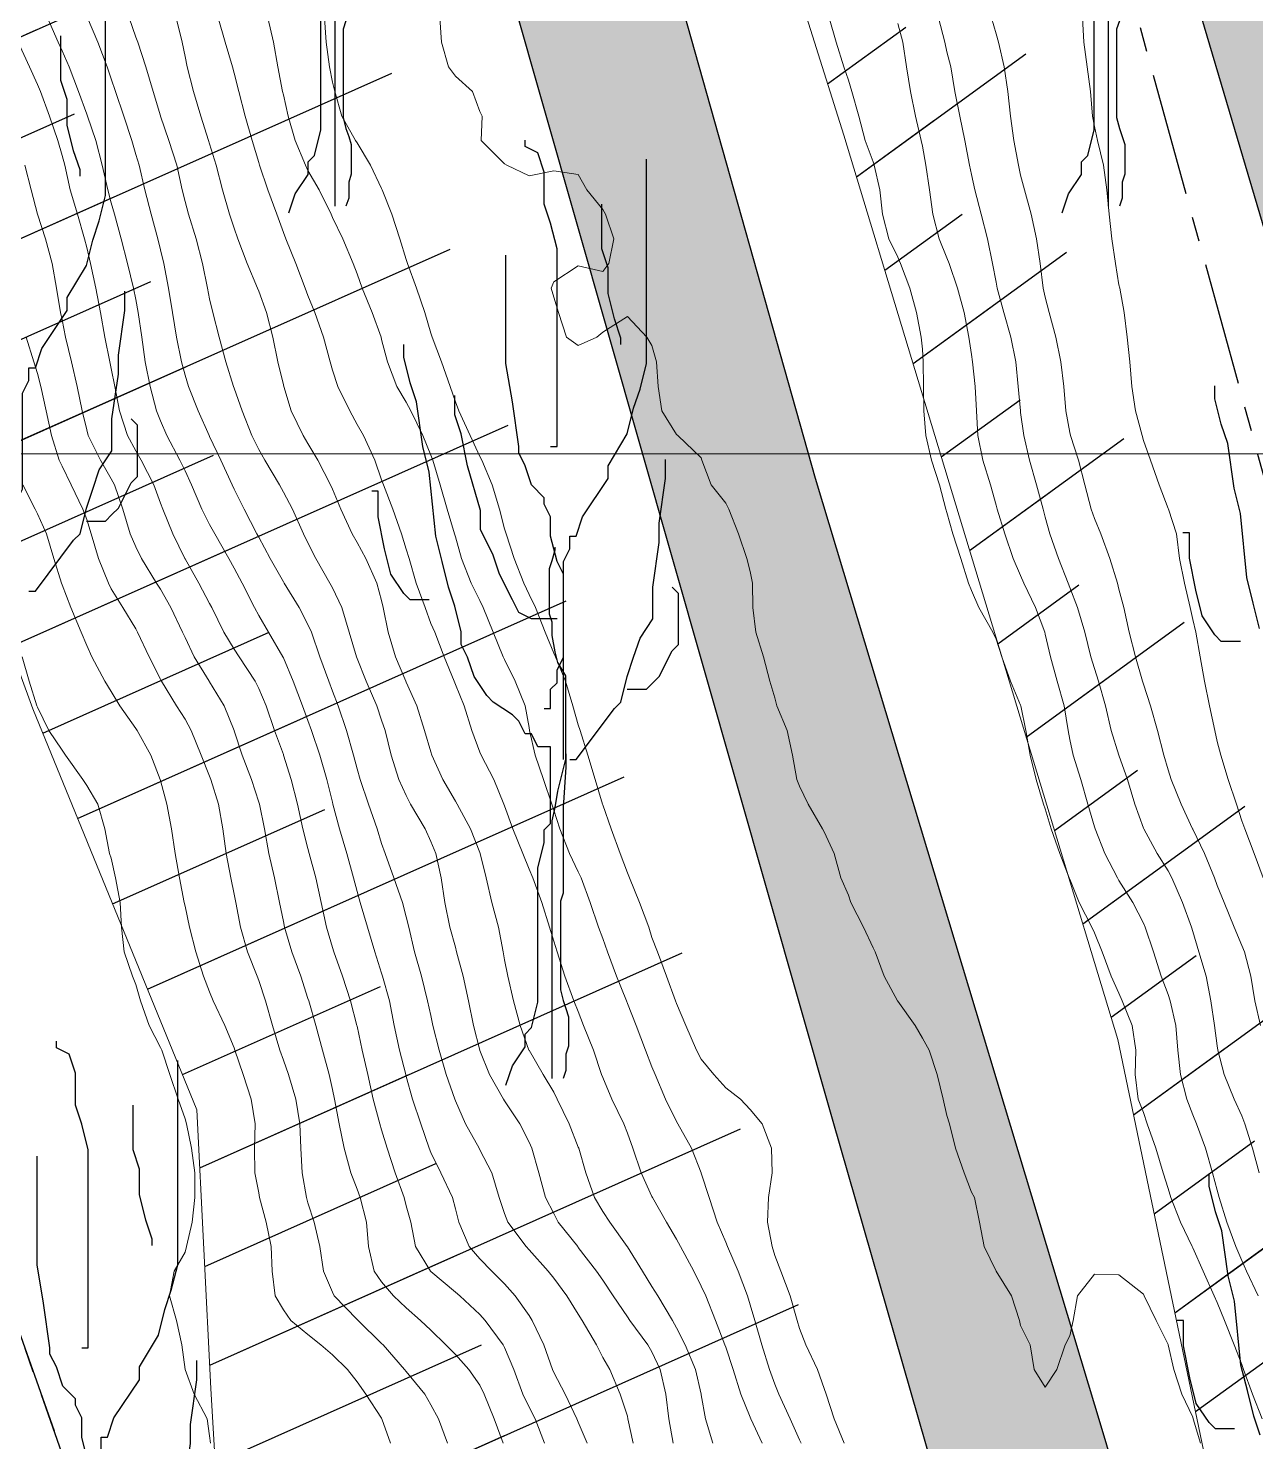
# Model space of a CAD drawing. Header units: centimetres. Extents: x 0 to 642158, y -847 to 649707.
# Drawn here: x 616872.06 to 616897.03, y 621167.28 to 621196.04 of the extents above; entities that cross this region are included whole.
import ezdxf

# ---------------------------------------------------------------- set-up
doc = ezdxf.new("R2010")
doc.units = ezdxf.units.CM
doc.header["$MEASUREMENT"] = 0
doc.linetypes.add('ACAD_ISO03W100', pattern=[30, 12, -18])
doc.linetypes.add('CENTERX2', pattern=[4, 2.5, -0.5, 0.5, -0.5])
for name, color, linetype, lineweight in [('MEV_flux_V', 7, 'Continuous', 15), ('MEV_grille', 254, 'Continuous', 9), ('MEV_schema paysager_V', 7, 'Continuous', 20), ('MEV_vegetal_V', 7, 'Continuous', 25), ('WAL_topographie 0.5', 253, 'Continuous', 20)]:
    doc.layers.add(name, color=color, linetype=linetype, lineweight=lineweight)
doc.layers.add('MEV_schema paysager_Ha', color=7, linetype='Continuous', lineweight=25, transparency=0.13)
doc.layers.add('SPW_parcellaire cadastral', color=7, linetype='CENTERX2', lineweight=25, true_color=0xff0542)
picture_1 = doc.add_image_def('image2.png', size_in_pixel=(6614, 11023))

# ---------------------------------------------------------------- blocks, each defined once
blk = doc.blocks.new('legende vegetal')
at = {"layer": 'MEV_vegetal_V'}
for points in [[(616877.264, 621192.087), (616877.394, 621192.477), (616877.654, 621192.866), (616877.654, 621193.126), (616877.784, 621193.256), (616877.914, 621193.775), (616877.914, 621196.503)], [(616892.998, 621192.087), (616893.128, 621192.477), (616893.388, 621192.866), (616893.388, 621193.126), (616893.517, 621193.256), (616893.648, 621193.775), (616893.648, 621196.503)], [(616878.207, 621192.222), (616878.207, 621197.464), (616878.262, 621197.737), (616878.317, 621198.064), (616878.481, 621198.72), (616878.481, 621200.412), (616878.317, 621200.685), (616878.262, 621200.903), (616878.207, 621201.231), (616878.207, 621201.504), (616878.153, 621201.668), (616878.153, 621202.596), (616878.207, 621202.76), (616878.262, 621202.978), (616878.262, 621203.032)], [(616893.941, 621192.222), (616893.941, 621197.464), (616893.996, 621197.737), (616894.051, 621198.064), (616894.215, 621198.72), (616894.215, 621200.412), (616894.051, 621200.685), (616893.996, 621200.903), (616893.941, 621201.231), (616893.941, 621201.504), (616893.887, 621201.668), (616893.887, 621202.596), (616893.941, 621202.76), (616893.996, 621202.978), (616893.996, 621203.032)], [(616878.481, 621198.829), (616878.481, 621198.555), (616878.426, 621197.737), (616878.426, 621195.99), (616878.371, 621195.826), (616878.371, 621194.024), (616878.426, 621193.806), (616878.481, 621193.642), (616878.535, 621193.478), (616878.535, 621192.877), (616878.481, 621192.714), (616878.481, 621192.386), (616878.426, 621192.222)], [(616894.215, 621198.829), (616894.215, 621198.555), (616894.16, 621197.737), (616894.16, 621195.99), (616894.105, 621195.826), (616894.105, 621194.024), (616894.16, 621193.806), (616894.215, 621193.642), (616894.269, 621193.478), (616894.269, 621192.877), (616894.215, 621192.714), (616894.215, 621192.386), (616894.16, 621192.222)], [(616871.457, 621185.428), (616871.587, 621185.428), (616871.587, 621185.818), (616871.717, 621185.948), (616871.717, 621186.207), (616871.847, 621186.468), (616871.847, 621188.416), (616871.976, 621188.675), (616871.976, 621188.935), (616872.107, 621188.935), (616872.237, 621189.325), (616872.756, 621190.104), (616872.756, 621190.364), (616873.146, 621191.013), (616873.276, 621191.533), (616873.406, 621191.923), (616873.536, 621192.442), (616873.536, 621196.598)], [(616873.016, 621192.831), (616873.016, 621192.961), (616872.886, 621193.351), (616872.756, 621193.871), (616872.756, 621194.39), (616872.627, 621194.78), (616872.627, 621195.689)], [(616882.59, 621187.332), (616882.72, 621187.332), (616882.72, 621191.358), (616882.59, 621191.877), (616882.46, 621192.267), (616882.46, 621192.916), (616882.33, 621193.306), (616882.071, 621193.436), (616882.071, 621193.566)], [(616882.46, 621182.006), (616882.59, 621182.006), (616882.59, 621182.396), (616882.72, 621182.526), (616882.72, 621182.785), (616882.85, 621183.046), (616882.85, 621184.994), (616882.98, 621185.253), (616882.98, 621185.513), (616883.11, 621185.513), (616883.24, 621185.903), (616883.759, 621186.682), (616883.759, 621186.942), (616884.149, 621187.591), (616884.279, 621188.111), (616884.409, 621188.501), (616884.539, 621189.02), (616884.539, 621193.176)], [(616884.019, 621189.409), (616884.019, 621189.539), (616883.89, 621189.929), (616883.759, 621190.449), (616883.759, 621190.968), (616883.63, 621191.358), (616883.63, 621192.267)], [(616882.85, 621180.967), (616882.85, 621184.734), (616882.72, 621184.994), (616882.59, 621185.513), (616882.59, 621185.903), (616882.46, 621186.163), (616882.46, 621186.292), (616882.2, 621186.552), (616882.071, 621186.942), (616881.94, 621187.202), (616881.94, 621187.332), (616881.811, 621188.24), (616881.681, 621189.02), (616881.681, 621191.228)], [(616871.976, 621184.389), (616872.107, 621184.389), (616872.886, 621185.428), (616873.016, 621185.558), (616873.146, 621186.078), (616873.276, 621186.468), (616873.406, 621186.857), (616873.666, 621187.247), (616873.666, 621187.896), (616873.795, 621188.805), (616873.795, 621189.195), (616873.926, 621190.104), (616873.926, 621190.494)], [(616881.681, 621174.343), (616881.811, 621174.733), (616882.071, 621175.123), (616882.071, 621175.382), (616882.2, 621175.512), (616882.33, 621176.032), (616882.33, 621178.759), (616882.46, 621179.279), (616882.46, 621179.539), (616882.59, 621179.668), (616882.59, 621181.227), (616882.33, 621181.227), (616882.2, 621181.487), (616882.071, 621181.487), (616881.94, 621181.747), (616881.811, 621181.877), (616881.421, 621182.136), (616881.291, 621182.266), (616881.031, 621182.656), (616880.901, 621183.046), (616880.771, 621183.305), (616880.771, 621183.565), (616880.641, 621184.084), (616880.511, 621184.474), (616880.381, 621184.994), (616880.252, 621185.513), (616880.121, 621186.812), (616879.991, 621187.332), (616879.862, 621188.24), (616879.732, 621188.63), (616879.602, 621189.15), (616879.602, 621189.409)], [(616897.014, 621183.63), (616896.883, 621184.15), (616896.754, 621184.669), (616896.624, 621185.968), (616896.494, 621186.488), (616896.364, 621187.397), (616896.234, 621187.786), (616896.104, 621188.306), (616896.104, 621188.566)], [(616882.72, 621183.825), (616882.2, 621183.825), (616881.94, 621183.954), (616881.811, 621184.214), (616881.551, 621184.734), (616881.421, 621185.123), (616881.161, 621185.643), (616881.161, 621186.033), (616880.901, 621186.942), (616880.771, 621187.591), (616880.641, 621187.981), (616880.641, 621188.371)], [(616873.146, 621185.818), (616873.536, 621185.818), (616873.666, 621185.948), (616873.795, 621186.078), (616874.056, 621186.597), (616874.185, 621186.727), (616874.185, 621187.766), (616874.056, 621187.896)], [(616882.98, 621180.967), (616883.11, 621180.967), (616883.89, 621182.006), (616884.019, 621182.136), (616884.149, 621182.656), (616884.279, 621183.046), (616884.409, 621183.435), (616884.669, 621183.825), (616884.669, 621184.474), (616884.799, 621185.383), (616884.799, 621185.773), (616884.929, 621186.682), (616884.929, 621187.072)], [(616880.121, 621184.214), (616879.732, 621184.214), (616879.602, 621184.344), (616879.342, 621184.734), (616879.212, 621185.253), (616879.082, 621185.903), (616879.082, 621186.422), (616878.952, 621186.422)], [(616896.624, 621183.37), (616896.234, 621183.37), (616896.104, 621183.5), (616895.844, 621183.89), (616895.715, 621184.409), (616895.584, 621185.059), (616895.584, 621185.578), (616895.454, 621185.578)], [(616882.624, 621174.478), (616882.624, 621179.72), (616882.679, 621179.993), (616882.733, 621180.321), (616882.897, 621180.976), (616882.897, 621182.668), (616882.733, 621182.941), (616882.679, 621183.159), (616882.624, 621183.487), (616882.624, 621183.76), (616882.569, 621183.924), (616882.569, 621184.852), (616882.624, 621185.016), (616882.679, 621185.234), (616882.679, 621185.289)], [(616884.149, 621182.396), (616884.539, 621182.396), (616884.669, 621182.526), (616884.799, 621182.656), (616885.059, 621183.175), (616885.189, 621183.305), (616885.189, 621184.344), (616885.059, 621184.474)], [(616882.897, 621181.085), (616882.897, 621180.812), (616882.843, 621179.993), (616882.843, 621178.246), (616882.788, 621178.082), (616882.788, 621176.28), (616882.843, 621176.062), (616882.897, 621175.898), (616882.952, 621175.734), (616882.952, 621175.134), (616882.897, 621174.97), (616882.897, 621174.642), (616882.843, 621174.478)], [(616873.054, 621168.999), (616873.184, 621168.999), (616873.184, 621173.026), (616873.054, 621173.545), (616872.924, 621173.935), (616872.924, 621174.584), (616872.794, 621174.974), (616872.534, 621175.104), (616872.534, 621175.234)], [(616872.924, 621163.674), (616873.054, 621163.674), (616873.054, 621164.064), (616873.184, 621164.194), (616873.184, 621164.453), (616873.314, 621164.713), (616873.314, 621166.662), (616873.444, 621166.921), (616873.444, 621167.181), (616873.574, 621167.181), (616873.704, 621167.571), (616874.223, 621168.35), (616874.223, 621168.61), (616874.613, 621169.259), (616874.743, 621169.779), (616874.873, 621170.168), (616875.003, 621170.688), (616875.003, 621174.844)], [(616874.483, 621171.077), (616874.483, 621171.207), (616874.353, 621171.597), (616874.223, 621172.117), (616874.223, 621172.636), (616874.094, 621173.026), (616874.094, 621173.935)], [(616873.314, 621162.635), (616873.314, 621166.402), (616873.184, 621166.662), (616873.054, 621167.181), (616873.054, 621167.571), (616872.924, 621167.831), (616872.924, 621167.96), (616872.664, 621168.22), (616872.534, 621168.61), (616872.404, 621168.87), (616872.404, 621168.999), (616872.275, 621169.908), (616872.145, 621170.688), (616872.145, 621172.896)], [(616897.024, 621167.219), (616896.894, 621167.609), (616896.764, 621168.128), (616896.634, 621168.647), (616896.504, 621169.946), (616896.374, 621170.466), (616896.245, 621171.375), (616896.114, 621171.765), (616895.985, 621172.284), (616895.985, 621172.544)], [(616896.504, 621167.349), (616896.114, 621167.349), (616895.985, 621167.479), (616895.725, 621167.868), (616895.595, 621168.388), (616895.465, 621169.037), (616895.465, 621169.557), (616895.335, 621169.557)], [(616873.444, 621162.635), (616873.574, 621162.635), (616874.353, 621163.674), (616874.483, 621163.804), (616874.613, 621164.324), (616874.743, 621164.713), (616874.873, 621165.103), (616875.133, 621165.493), (616875.133, 621166.142), (616875.263, 621167.051), (616875.263, 621167.441), (616875.393, 621168.35), (616875.393, 621168.74)]]:
    blk.add_lwpolyline(points, dxfattribs=at)
blk = doc.blocks.new('*U114')
at = {"layer": 'MEV_grille', "transparency": 33554687}
blk.add_lwpolyline([(-1338.461, 0), (1338.461, 0)], dxfattribs=at)
blk = doc.blocks.new('*U115')
at = {"layer": 'MEV_grille', "color": 0, "linetype": 'ByBlock', "lineweight": -2, "transparency": 16777216}
blk.add_blockref('*U114', (0, -1200), dxfattribs=at)

msp = doc.modelspace()

# ---------------------------------------------------------------- hatches: boundary and pattern name
at = {"layer": 'MEV_schema paysager_Ha', "true_color": 0xffffff, "transparency": 33554687}
h = msp.add_hatch(color=7, dxfattribs=at)
h.dxf.hatch_style = 1
h.paths.add_polyline_path([(617076.957, 620775.289), (617077.201, 620777.105), (617077.126, 620779.957), (617075.099, 620784.986), (617072.172, 620790.466), (617067.368, 620798.797), (617064.065, 620804.577), (617056.243, 620818.296), (617050.046, 620830.95), (617047.611, 620836.834), (617045.379, 620844.037), (617042.362, 620852.742), (617037.909, 620861.649), (617028.342, 620880.123), (617020.095, 620896.123), (617010.198, 620916.411), (617002.446, 620933.73), (616993.044, 620956.493), (616983.642, 620978.596), (616973.25, 621002.678), (616968.962, 621012.244), (616965.663, 621021.976), (616955.436, 621040.45), (616945.21, 621059.419), (616940.921, 621068.986), (616935.478, 621077.398), (616927.231, 621088.119), (616919.756, 621098.032), (616908.594, 621115.419), (616899.05, 621136.883), (616888.424, 621173.846), (616877.62, 621211.722), (616864.401, 621250.858), (616862.596, 621274.031), (616860.047, 621301.222), (616858.914, 621326.713), (616859.197, 621346.539), (616860.896, 621376.279), (616861.463, 621404.886), (616860.613, 621429.244), (616859.48, 621444.822), (616854.948, 621465.215), (616849, 621490.706), (616837.671, 621532.058), (616829.74, 621571.711), (616822.943, 621588.705), (616820.394, 621592.954), (616812.463, 621606.549), (616808.781, 621634.306), (616806.798, 621652.15), (616807.931, 621670.56), (616809.064, 621685.289), (616812.18, 621684.156), (616809.914, 621652.433), (616812.18, 621634.873), (616813.879, 621615.896), (616816.995, 621605.7), (616822.943, 621593.52), (616829.174, 621581.341), (616832.006, 621572.561), (616837.954, 621544.521), (616851.266, 621492.689), (616857.498, 621468.614), (616860.896, 621451.903), (616862.879, 621435.758), (616864.295, 621409.984), (616863.729, 621378.545), (616862.029, 621341.724), (616862.313, 621319.632), (616865.428, 621273.181), (616866.561, 621255.621), (616870.995, 621241.549), (616880.863, 621212.431), (616888.067, 621186.88), (616893.901, 621167.537), (616903.21, 621136.7), (616913.794, 621113.645), (616922.701, 621099.354), (616933.688, 621085.113), (616938.674, 621078.225), (616946.15, 621064.154), (616956.913, 621043.761), (616966.26, 621026.766), (616969.942, 621016.853), (616981.555, 620991.079), (616995.15, 620956.807), (617005.346, 620932.732), (617016.676, 620908.941), (617026.306, 620890.247), (617038.202, 620866.455), (617044.999, 620853.993), (617049.248, 620839.831), (617054.346, 620826.519), (617065.959, 620806.409), (617077.565, 620785.227), (617080.472, 620780.563), (617081.622, 620779.211), (617083.041, 620778.332)])
at = {"layer": 'MEV_schema paysager_Ha', "transparency": 33554687}
h = msp.add_hatch(dxfattribs=at)
h.set_pattern_fill('AR-CONC', color=256, angle=180)
h.set_pattern_definition([(230, (-1675.227, 123.2765), (-7.172601826, 0.62752135), [0.75, -8.25]), (175, (-1675.227, 123.2765), (1.387513336, -7.52192134), [0.6, -6.6]), (280.4514445, (-1675.8244, 123.329), (-5.78508847, -6.89439991), [0.63740192, -7.01142112]), (226.1842, (-1675.227, 121.2765), (-10.67241331, 1.65519281), [1.125, -12.375]), (276.6356355, (-1676.116, 121.414), (-9.34661946, -9.74118601), [0.95610342, -10.5171376]), (171.184164, (-1675.227, 121.277), (-9.34661945, -9.741186), [0.9, -9.90000001]), (201, (-1676.227, 121.7765), (-5.96907052, 4.026188907), [0.75, -8.25]), (146, (-1676.227, 121.7765), (-2.43315332, -7.25150045), [0.6, -6.6]), (251.4514447, (-1676.724, 122.112), (-8.40222377, -3.22531153), [0.6374019, -7.01142112]), (217.5, (-1675.2267, 123.2765), (-0.121598553, -3.328938538), [0, -6.52, 0, -6.7, 0, -6.625]), (187.5, (-1675.2267, 123.2765), (-2.630695374, -3.944117119), [0, -3.82, 0, -6.37, 0, -2.525]), (147.5, (-1672.9967, 123.2765), (-5.338224362, 0.225548717), [0, -2.5, 0, -7.8, 0, -10.35]), (137.5, (-1671.9967, 123.2765), (-5.831861693, -1.001049823), [0, -3.25, 0, -5.18, 0, -7.35])])
h.paths.add_polyline_path([(616909.526, 621164.516), (616905.57, 621176.973), (616897.611, 621204.282), (616893.674, 621216.683), (616888.089, 621230.376), (616880.09, 621241.562), (616871.93, 621248.589), (616863.016, 621252.97), (616849.267, 621256.445), (616826.756, 621258.258), (616803.64, 621261.733), (616786.87, 621263.697), (616771.912, 621265.963), (616764.207, 621267.625), (616763.754, 621263.848), (616777.2, 621261.884), (616805.151, 621257.956), (616823.885, 621255.387), (616841.26, 621254.028), (616852.44, 621252.366), (616861.505, 621249.646), (616868.304, 621246.775), (616874.872, 621242.103), (616880.768, 621235.156), (616886.436, 621224.611), (616890.959, 621213.024), (616905.657, 621163.442), (616913.881, 621141.447), (616916.974, 621142.45), (616915.987, 621145.136), (616913.274, 621153.306)])
h = msp.add_hatch(dxfattribs=at)
h.set_pattern_fill('ANSI31', color=60, scale=30, angle=339)
h.paths.add_polyline_path([(616862.962, 621246.289), (616857.147, 621240.295), (616852.696, 621237.933), (616849.152, 621236.662), (616850.152, 621235.118), (616850.697, 621230.214), (616849.788, 621222.313), (616850.641, 621215.728), (616852.453, 621211.744), (616860.292, 621206.22), (616863.824, 621202.122), (616868.047, 621193.445), (616872.152, 621182.188), (616875.488, 621174.036), (616875.777, 621168.361), (616875.862, 621167.124), (616887.302, 621151.25), (616889.214, 621150.707), (616890.125, 621152.107), (616890.546, 621158.761), (616889.775, 621163.873), (616887.463, 621170.877), (616878.005, 621199.528), (616875.176, 621208.606), (616872.199, 621216.939), (616869.52, 621224.231), (616866.84, 621238.666), (616865.947, 621242.833), (616865.054, 621244.618)])
h = msp.add_hatch(dxfattribs=at)
h.set_pattern_fill('ANSI31', color=60, scale=15, angle=339)
h.paths.add_polyline_path([(616857.147, 621240.295), (616852.696, 621237.933), (616849.152, 621236.662), (616850.152, 621235.118), (616850.697, 621230.214), (616849.788, 621222.313), (616850.641, 621215.728), (616852.453, 621211.744), (616860.292, 621206.22), (616863.824, 621202.122), (616868.047, 621193.445), (616872.152, 621182.188), (616875.488, 621174.036), (616875.777, 621168.361), (616875.862, 621167.124), (616887.302, 621151.25), (616889.214, 621150.707), (616890.125, 621152.107), (616882.602, 621164), (616880.351, 621172.959), (616875.076, 621189.75), (616870.393, 621199.997), (616858.823, 621220.25)])
h = msp.add_hatch(dxfattribs=at)
h.set_pattern_fill('ANSI31', color=60, scale=30, angle=351)
h.paths.add_polyline_path([(616875.009, 621239.839), (616881.874, 621229.81), (616886.45, 621221.893), (616888.914, 621212.275), (616893.321, 621190.809), (616897.189, 621179.05), (616907.993, 621151.58), (616917.109, 621129.424), (616929.889, 621106.642), (616946.16, 621080.317), (616949.697, 621074.039), (616954.461, 621066.102), (616970.722, 621037.835), (616976.752, 621021.411), (616980.026, 621010.154), (616982.854, 620999.006), (616989.654, 620982.876), (616995.508, 620967.769), (616999.131, 620959.573), (617008.258, 620938.09), (617012.245, 620928.983), (617006.707, 620935.343), (617001.767, 620944.62), (616986.247, 620981.031), (616974.528, 621009.365), (616969.536, 621025.48), (616961.782, 621038.985), (616953.793, 621052.843), (616948.624, 621065.291), (616943.572, 621072.338), (616939.46, 621079.501), (616933.339, 621087.695), (616925.21, 621101.403), (616919.298, 621110.267), (616914.617, 621117.983), (616909.523, 621128.986), (616904.832, 621137.752), (616902.895, 621142.645), (616900.855, 621153.449), (616896.267, 621165.681), (616894.227, 621175.466), (616888.652, 621193.859), (616882.864, 621212.223), (616878.837, 621226.562), (616877.632, 621230.778), (616875.619, 621237.576)])
h = msp.add_hatch(dxfattribs=at)
h.set_pattern_fill('ANSI31', color=60, scale=15, angle=351)
h.paths.add_polyline_path([(616875.009, 621239.839), (616880.056, 621228.321), (616883.246, 621219.665), (616885.677, 621210.097), (616891.45, 621190.962), (616895.4, 621178.509), (616904.363, 621150.017), (616913.902, 621126.919), (616927.359, 621104.657), (616942.855, 621079.785), (616947.381, 621071.265), (616954.192, 621058.974), (616967.867, 621036.168), (616973.007, 621021.906), (616975.995, 621012.026), (616979.672, 621000.423), (616985.533, 620986.177), (616992.732, 620968.731), (616997.119, 620959.334), (617006.326, 620938.311), (617012.245, 620928.983), (617006.707, 620935.343), (617001.767, 620944.62), (616986.247, 620981.031), (616974.528, 621009.365), (616969.536, 621025.48), (616961.782, 621038.985), (616953.793, 621052.843), (616948.624, 621065.291), (616943.572, 621072.338), (616939.46, 621079.501), (616933.339, 621087.695), (616925.21, 621101.403), (616919.298, 621110.267), (616914.617, 621117.983), (616909.523, 621128.986), (616904.832, 621137.752), (616902.895, 621142.645), (616900.855, 621153.449), (616896.267, 621165.681), (616894.227, 621175.466), (616888.652, 621193.859), (616882.864, 621212.223), (616878.837, 621226.562), (616877.632, 621230.778), (616875.619, 621237.576)])

# ---------------------------------------------------------------- linework, layer by layer
for points in [[(616812.18, 621684.156), (616809.914, 621652.433), (616812.18, 621634.873), (616813.879, 621615.896), (616816.995, 621605.7), (616822.943, 621593.52), (616829.174, 621581.341), (616832.006, 621572.561), (616837.954, 621544.521), (616851.266, 621492.689), (616857.498, 621468.614), (616860.896, 621451.903), (616862.879, 621435.758), (616864.295, 621409.984), (616863.729, 621378.545), (616862.029, 621341.724), (616862.313, 621319.632), (616865.428, 621273.181), (616866.561, 621255.621), (616870.995, 621241.549), (616880.863, 621212.431), (616888.067, 621186.88), (616893.901, 621167.537), (616903.21, 621136.7)], [(616899.05, 621136.883), (616888.424, 621173.846), (616877.62, 621211.722), (616864.401, 621250.858), (616862.596, 621274.031), (616860.047, 621301.222), (616858.914, 621326.713), (616859.197, 621346.539), (616860.896, 621376.279), (616861.463, 621404.886), (616860.613, 621429.244), (616859.48, 621444.822), (616854.948, 621465.215), (616849, 621490.706), (616837.671, 621532.058), (616829.74, 621571.711), (616822.943, 621588.705), (616820.394, 621592.954), (616812.463, 621606.549), (616808.781, 621634.306), (616806.798, 621652.15), (616807.931, 621670.56)], [(616777.2, 621261.884), (616805.151, 621257.956), (616823.885, 621255.387), (616841.26, 621254.028), (616852.44, 621252.366), (616861.505, 621249.646), (616868.304, 621246.775), (616874.872, 621242.103), (616880.768, 621235.156), (616886.436, 621224.611), (616890.959, 621213.024), (616905.657, 621163.442)]]:
    msp.add_lwpolyline(points)
at = {"layer": 'MEV_flux_V', "color": 30, "linetype": 'ACAD_ISO03W100', "ltscale": 0.1}
msp.add_lwpolyline([(616830.983, 621179.418, -0.156904), (616888.687, 621240.95, -0.178609)], format="xyb", dxfattribs=at)
at = {"layer": 'MEV_schema paysager_V', "color": 60}
for points in [[(616900.855, 621153.449), (616896.267, 621165.681), (616894.227, 621175.466), (616888.652, 621193.859), (616882.864, 621212.223), (616878.837, 621226.562), (616877.632, 621230.778), (616875.619, 621237.576), (616875.009, 621239.839)], [(616849.152, 621236.662), (616850.152, 621235.118), (616850.697, 621230.214), (616849.788, 621222.313), (616850.641, 621215.728), (616852.453, 621211.744), (616860.292, 621206.22), (616863.824, 621202.122), (616868.047, 621193.445), (616872.152, 621182.188), (616875.488, 621174.036), (616875.777, 621168.361), (616875.862, 621166.868), (616887.5, 621151.039)]]:
    msp.add_lwpolyline(points, dxfattribs=at)
at = {"layer": 'SPW_parcellaire cadastral'}
for points in [[(616759.547, 621253.317), (616769.052, 621263.236), (616807.471, 621257.591), (616853.21, 621251.95), (616855.188, 621236.398), (616860.014, 621211.506), (616871.754, 621169.863), (616875.83, 621158.333), (616880.257, 621148.971), (616874.289, 621147.611), (616838.405, 621188.897), (616792.367, 621225.886), (616769.031, 621243.825), (616759.547, 621253.317)], [(616759.547, 621253.317), (616769.031, 621243.825), (616792.367, 621225.886), (616838.405, 621188.897), (616874.289, 621147.611), (616880.257, 621148.971), (616875.83, 621158.333), (616871.754, 621169.863), (616860.014, 621211.506), (616855.188, 621236.398), (616853.21, 621251.95), (616866.215, 621247.765), (616874.077, 621241.92), (616881.234, 621232.553), (616885.867, 621223.79), (616890.69, 621210.508), (616901.351, 621171.858)]]:
    msp.add_lwpolyline(points, dxfattribs=at)
at = {"layer": 'WAL_topographie 0.5'}
for points in [[(616872.451, 621196.25), (616872.672, 621195.75), (616872.75, 621195.573), (616872.891, 621195.25), (616873.083, 621194.75), (616873.25, 621194.287), (616873.263, 621194.25), (616873.433, 621193.75), (616873.561, 621193.25), (616873.677, 621192.75), (616873.75, 621192.485), (616873.814, 621192.25), (616873.95, 621191.75), (616874.08, 621191.25), (616874.203, 621190.75), (616874.25, 621190.519), (616874.299, 621190.25), (616874.369, 621189.75), (616874.442, 621189.25), (616874.539, 621188.75), (616874.67, 621188.25), (616874.75, 621188.049), (616874.882, 621187.75), (616875.147, 621187.25), (616875.25, 621187.032), (616875.381, 621186.75), (616875.593, 621186.25), (616875.75, 621185.937), (616875.854, 621185.75), (616876.142, 621185.25), (616876.25, 621185.055), (616876.411, 621184.75), (616876.665, 621184.25), (616876.75, 621184.091), (616876.951, 621183.75), (616877.239, 621183.25), (616877.25, 621183.229), (616877.452, 621182.75), (616877.641, 621182.25), (616877.75, 621181.954), (616877.823, 621181.75), (616877.992, 621181.25), (616878.138, 621180.75), (616878.25, 621180.289), (616878.26, 621180.25), (616878.393, 621179.75), (616878.541, 621179.25), (616878.679, 621178.75), (616878.75, 621178.471), (616878.814, 621178.25), (616878.965, 621177.75), (616879.114, 621177.25), (616879.25, 621176.816), (616879.269, 621176.75), (616879.407, 621176.25), (616879.507, 621175.75), (616879.616, 621175.25), (616879.739, 621174.75), (616879.75, 621174.708), (616879.877, 621174.25), (616880.044, 621173.75), (616880.216, 621173.25), (616880.25, 621173.167), (616880.453, 621172.75), (616880.689, 621172.25), (616880.75, 621172.021), (616880.821, 621171.75), (616881.032, 621171.25), (616881.25, 621171.004), (616881.492, 621170.75), (616881.75, 621170.496), (616881.969, 621170.25), (616882.25, 621169.85), (616882.314, 621169.75), (616882.547, 621169.25), (616882.724, 621168.75), (616882.75, 621168.692), (616882.983, 621168.25), (616883.222, 621167.75), (616883.25, 621167.679), (616883.428, 621167.25)], [(616873.269, 621196.25), (616873.475, 621195.75), (616873.667, 621195.25), (616873.75, 621195.004), (616873.836, 621194.75), (616874.004, 621194.25), (616874.169, 621193.75), (616874.25, 621193.465), (616874.314, 621193.25), (616874.433, 621192.75), (616874.559, 621192.25), (616874.697, 621191.75), (616874.75, 621191.529), (616874.818, 621191.25), (616874.914, 621190.75), (616874.993, 621190.25), (616875.076, 621189.75), (616875.177, 621189.25), (616875.25, 621188.977), (616875.32, 621188.75), (616875.516, 621188.25), (616875.74, 621187.75), (616875.75, 621187.73), (616875.978, 621187.25), (616876.207, 621186.75), (616876.25, 621186.657), (616876.453, 621186.25), (616876.713, 621185.75), (616876.75, 621185.681), (616876.984, 621185.25), (616877.25, 621184.775), (616877.265, 621184.75), (616877.574, 621184.25), (616877.75, 621183.907), (616877.82, 621183.75), (616877.994, 621183.25), (616878.175, 621182.75), (616878.25, 621182.55), (616878.368, 621182.25), (616878.537, 621181.75), (616878.675, 621181.25), (616878.75, 621180.97), (616878.815, 621180.75), (616878.983, 621180.25), (616879.162, 621179.75), (616879.25, 621179.454), (616879.323, 621179.25), (616879.499, 621178.75), (616879.674, 621178.25), (616879.75, 621177.962), (616879.8, 621177.75), (616879.915, 621177.25), (616880.059, 621176.75), (616880.186, 621176.25), (616880.25, 621175.951), (616880.294, 621175.75), (616880.42, 621175.25), (616880.564, 621174.75), (616880.737, 621174.25), (616880.75, 621174.215), (616880.954, 621173.75), (616881.231, 621173.25), (616881.25, 621173.216), (616881.489, 621172.75), (616881.64, 621172.25), (616881.75, 621171.925), (616881.816, 621171.75), (616882.191, 621171.25), (616882.25, 621171.188), (616882.64, 621170.75), (616882.75, 621170.609), (616883.017, 621170.25), (616883.25, 621169.878), (616883.331, 621169.75), (616883.618, 621169.25), (616883.75, 621168.996), (616883.891, 621168.75), (616884.105, 621168.25), (616884.25, 621167.798), (616884.261, 621167.75), (616884.369, 621167.25)], [(616874.115, 621196.25), (616874.25, 621195.852), (616874.287, 621195.75), (616874.454, 621195.25), (616874.604, 621194.75), (616874.75, 621194.253), (616874.751, 621194.25), (616874.92, 621193.75), (616875.08, 621193.25), (616875.192, 621192.75), (616875.25, 621192.514), (616875.319, 621192.25), (616875.476, 621191.75), (616875.606, 621191.25), (616875.708, 621190.75), (616875.75, 621190.533), (616875.818, 621190.25), (616875.943, 621189.75), (616876.077, 621189.25), (616876.236, 621188.75), (616876.25, 621188.711), (616876.412, 621188.25), (616876.607, 621187.75), (616876.75, 621187.466), (616876.874, 621187.25), (616877.173, 621186.75), (616877.25, 621186.6), (616877.434, 621186.25), (616877.662, 621185.75), (616877.75, 621185.57), (616877.909, 621185.25), (616878.199, 621184.75), (616878.25, 621184.651), (616878.442, 621184.25), (616878.589, 621183.75), (616878.735, 621183.25), (616878.75, 621183.211), (616878.938, 621182.75), (616879.152, 621182.25), (616879.25, 621181.958), (616879.319, 621181.75), (616879.444, 621181.25), (616879.6, 621180.75), (616879.75, 621180.424), (616879.839, 621180.25), (616880.132, 621179.75), (616880.25, 621179.491), (616880.354, 621179.25), (616880.462, 621178.75), (616880.536, 621178.25), (616880.64, 621177.75), (616880.75, 621177.344), (616880.776, 621177.25), (616880.908, 621176.75), (616881.019, 621176.25), (616881.121, 621175.75), (616881.247, 621175.25), (616881.25, 621175.241), (616881.444, 621174.75), (616881.73, 621174.25), (616881.75, 621174.219), (616882.063, 621173.75), (616882.25, 621173.378), (616882.305, 621173.25), (616882.451, 621172.75), (616882.581, 621172.25), (616882.75, 621171.921), (616882.842, 621171.75), (616883.238, 621171.25), (616883.25, 621171.235), (616883.623, 621170.75), (616883.75, 621170.57), (616883.957, 621170.25), (616884.25, 621169.823), (616884.302, 621169.75), (616884.668, 621169.25), (616884.75, 621169.109), (616884.915, 621168.75), (616885.031, 621168.25), (616885.093, 621167.75), (616885.182, 621167.25)], [(616875.068, 621196.25), (616875.193, 621195.75), (616875.25, 621195.463), (616875.292, 621195.25), (616875.424, 621194.75), (616875.57, 621194.25), (616875.73, 621193.75), (616875.75, 621193.684), (616875.884, 621193.25), (616876.013, 621192.75), (616876.157, 621192.25), (616876.25, 621191.967), (616876.326, 621191.75), (616876.515, 621191.25), (616876.727, 621190.75), (616876.75, 621190.687), (616876.907, 621190.25), (616877.037, 621189.75), (616877.14, 621189.25), (616877.25, 621188.779), (616877.257, 621188.75), (616877.411, 621188.25), (616877.651, 621187.75), (616877.75, 621187.588), (616877.95, 621187.25), (616878.209, 621186.75), (616878.25, 621186.658), (616878.42, 621186.25), (616878.649, 621185.75), (616878.75, 621185.577), (616878.929, 621185.25), (616879.155, 621184.75), (616879.25, 621184.392), (616879.284, 621184.25), (616879.382, 621183.75), (616879.534, 621183.25), (616879.744, 621182.75), (616879.75, 621182.736), (616879.963, 621182.25), (616880.122, 621181.75), (616880.25, 621181.318), (616880.273, 621181.25), (616880.495, 621180.75), (616880.75, 621180.314), (616880.787, 621180.25), (616881.056, 621179.75), (616881.25, 621179.266), (616881.256, 621179.25), (616881.375, 621178.75), (616881.491, 621178.25), (616881.626, 621177.75), (616881.72, 621177.25), (616881.75, 621177.083), (616881.818, 621176.75), (616881.934, 621176.25), (616882.065, 621175.75), (616882.247, 621175.25), (616882.25, 621175.245), (616882.533, 621174.75), (616882.75, 621174.389), (616882.824, 621174.25), (616883.064, 621173.75), (616883.25, 621173.275), (616883.26, 621173.25), (616883.405, 621172.75), (616883.582, 621172.25), (616883.75, 621171.966), (616883.892, 621171.75), (616884.247, 621171.25), (616884.25, 621171.246), (616884.556, 621170.75), (616884.75, 621170.44), (616884.866, 621170.25), (616885.165, 621169.75), (616885.25, 621169.6), (616885.428, 621169.25), (616885.636, 621168.75), (616885.747, 621168.25), (616885.75, 621168.232), (616885.837, 621167.75), (616885.99, 621167.25)], [(616875.926, 621196.25), (616876.066, 621195.75), (616876.214, 621195.25), (616876.25, 621195.12), (616876.345, 621194.75), (616876.47, 621194.25), (616876.615, 621193.75), (616876.75, 621193.302), (616876.766, 621193.25), (616876.936, 621192.75), (616877.118, 621192.25), (616877.25, 621191.881), (616877.3, 621191.75), (616877.503, 621191.25), (616877.696, 621190.75), (616877.75, 621190.602), (616877.893, 621190.25), (616878.067, 621189.75), (616878.201, 621189.25), (616878.25, 621189.077), (616878.359, 621188.75), (616878.601, 621188.25), (616878.75, 621187.977), (616878.884, 621187.75), (616879.108, 621187.25), (616879.25, 621186.852), (616879.286, 621186.75), (616879.477, 621186.25), (616879.653, 621185.75), (616879.75, 621185.439), (616879.807, 621185.25), (616879.953, 621184.75), (616880.132, 621184.25), (616880.25, 621183.928), (616880.333, 621183.75), (616880.524, 621183.25), (616880.726, 621182.75), (616880.75, 621182.683), (616880.926, 621182.25), (616881.087, 621181.75), (616881.25, 621181.311), (616881.274, 621181.25), (616881.53, 621180.75), (616881.737, 621180.25), (616881.75, 621180.214), (616881.919, 621179.75), (616882.121, 621179.25), (616882.25, 621178.926), (616882.327, 621178.75), (616882.511, 621178.25), (616882.665, 621177.75), (616882.75, 621177.466), (616882.819, 621177.25), (616882.98, 621176.75), (616883.162, 621176.25), (616883.25, 621176.032), (616883.359, 621175.75), (616883.557, 621175.25), (616883.725, 621174.75), (616883.75, 621174.69), (616883.931, 621174.25), (616884.179, 621173.75), (616884.25, 621173.557), (616884.361, 621173.25), (616884.53, 621172.75), (616884.75, 621172.27), (616884.758, 621172.25), (616885.044, 621171.75), (616885.25, 621171.399), (616885.332, 621171.25), (616885.598, 621170.75), (616885.75, 621170.447), (616885.842, 621170.25), (616886.044, 621169.75), (616886.233, 621169.25), (616886.25, 621169.205), (616886.404, 621168.75), (616886.557, 621168.25), (616886.75, 621167.782), (616886.764, 621167.75), (616886.993, 621167.25)], [(616876.936, 621196.25), (616877.049, 621195.75), (616877.137, 621195.25), (616877.236, 621194.75), (616877.25, 621194.684), (616877.346, 621194.25), (616877.49, 621193.75), (616877.7, 621193.25), (616877.75, 621193.143), (616877.977, 621192.75), (616878.22, 621192.25), (616878.25, 621192.185), (616878.46, 621191.75), (616878.669, 621191.25), (616878.75, 621191.041), (616878.855, 621190.75), (616879.059, 621190.25), (616879.237, 621189.75), (616879.25, 621189.705), (616879.368, 621189.25), (616879.561, 621188.75), (616879.75, 621188.426), (616879.841, 621188.25), (616880.089, 621187.75), (616880.25, 621187.353), (616880.291, 621187.25), (616880.438, 621186.75), (616880.58, 621186.25), (616880.733, 621185.75), (616880.75, 621185.691), (616880.876, 621185.25), (616881.071, 621184.75), (616881.25, 621184.394), (616881.317, 621184.25), (616881.52, 621183.75), (616881.72, 621183.25), (616881.75, 621183.191), (616881.967, 621182.75), (616882.168, 621182.25), (616882.25, 621181.814), (616882.261, 621181.75), (616882.374, 621181.25), (616882.545, 621180.75), (616882.711, 621180.25), (616882.75, 621180.132), (616882.875, 621179.75), (616883.074, 621179.25), (616883.25, 621178.872), (616883.307, 621178.75), (616883.492, 621178.25), (616883.662, 621177.75), (616883.75, 621177.516), (616883.845, 621177.25), (616884.028, 621176.75), (616884.228, 621176.25), (616884.25, 621176.196), (616884.429, 621175.75), (616884.615, 621175.25), (616884.75, 621174.905), (616884.812, 621174.75), (616885.022, 621174.25), (616885.25, 621173.795), (616885.278, 621173.75), (616885.553, 621173.25), (616885.748, 621172.75), (616885.75, 621172.746), (616885.911, 621172.25), (616886.077, 621171.75), (616886.25, 621171.339), (616886.283, 621171.25), (616886.501, 621170.75), (616886.694, 621170.25), (616886.75, 621170.065), (616886.84, 621169.75), (616886.984, 621169.25), (616887.142, 621168.75), (616887.25, 621168.449), (616887.332, 621168.25), (616887.563, 621167.75), (616887.75, 621167.323), (616887.782, 621167.25)], [(616878.088, 621196.25), (616878.12, 621195.75), (616878.19, 621195.25), (616878.25, 621194.939), (616878.295, 621194.75), (616878.442, 621194.25), (616878.72, 621193.75), (616878.75, 621193.706), (616879.025, 621193.25), (616879.25, 621192.776), (616879.262, 621192.75), (616879.454, 621192.25), (616879.618, 621191.75), (616879.75, 621191.33), (616879.778, 621191.25), (616879.961, 621190.75), (616880.129, 621190.25), (616880.25, 621189.834), (616880.28, 621189.75), (616880.467, 621189.25), (616880.641, 621188.75), (616880.75, 621188.433), (616880.818, 621188.25), (616881.052, 621187.75), (616881.25, 621187.325), (616881.291, 621187.25), (616881.499, 621186.75), (616881.647, 621186.25), (616881.75, 621185.851), (616881.781, 621185.75), (616881.943, 621185.25), (616882.145, 621184.75), (616882.25, 621184.517), (616882.379, 621184.25), (616882.577, 621183.75), (616882.75, 621183.326), (616882.784, 621183.25), (616882.992, 621182.75), (616883.141, 621182.25), (616883.25, 621181.863), (616883.291, 621181.75), (616883.447, 621181.25), (616883.593, 621180.75), (616883.746, 621180.25), (616883.75, 621180.236), (616883.917, 621179.75), (616884.103, 621179.25), (616884.25, 621178.852), (616884.292, 621178.75), (616884.498, 621178.25), (616884.683, 621177.75), (616884.75, 621177.536), (616884.859, 621177.25), (616885.044, 621176.75), (616885.231, 621176.25), (616885.25, 621176.196), (616885.435, 621175.75), (616885.658, 621175.25), (616885.75, 621175.061), (616886.005, 621174.75), (616886.25, 621174.482), (616886.551, 621174.25), (616886.75, 621174.043), (616886.991, 621173.75), (616887.182, 621173.25), (616887.192, 621172.75), (616887.119, 621172.25), (616887.103, 621171.75), (616887.196, 621171.25), (616887.25, 621171.071), (616887.372, 621170.75), (616887.558, 621170.25), (616887.704, 621169.75), (616887.75, 621169.586), (616887.881, 621169.25), (616888.115, 621168.75), (616888.25, 621168.365), (616888.295, 621168.25), (616888.457, 621167.75), (616888.662, 621167.25)], [(616880.437, 621196.25), (616880.465, 621195.75), (616880.609, 621195.25), (616880.75, 621195.063), (616881.099, 621194.75), (616881.25, 621194.344), (616881.293, 621194.25), (616881.276, 621193.75), (616881.75, 621193.276), (616881.796, 621193.25), (616882.25, 621193.033), (616882.75, 621193.136), (616883.25, 621193.06), (616883.421, 621192.75), (616883.75, 621192.347), (616883.803, 621192.25), (616883.971, 621191.75), (616883.871, 621191.25), (616883.75, 621191.09), (616883.25, 621191.202), (616882.75, 621190.875), (616882.699, 621190.75), (616882.75, 621190.568), (616882.845, 621190.25), (616883.01, 621189.75), (616883.25, 621189.579), (616883.625, 621189.75), (616883.75, 621189.85), (616884.25, 621190.173), (616884.643, 621189.75), (616884.75, 621189.583), (616884.84, 621189.25), (616884.875, 621188.75), (616884.947, 621188.25), (616885.25, 621187.771), (616885.274, 621187.75), (616885.75, 621187.296), (616885.767, 621187.25), (616885.952, 621186.75), (616886.25, 621186.372), (616886.315, 621186.25), (616886.512, 621185.75), (616886.682, 621185.25), (616886.75, 621184.984), (616886.797, 621184.75), (616886.804, 621184.25), (616886.863, 621183.75), (616887.016, 621183.25), (616887.144, 621182.75), (616887.25, 621182.417), (616887.289, 621182.25), (616887.503, 621181.75), (616887.606, 621181.25), (616887.697, 621180.75), (616887.75, 621180.615), (616887.928, 621180.25), (616888.221, 621179.75), (616888.25, 621179.69), (616888.454, 621179.25), (616888.59, 621178.75), (616888.75, 621178.402), (616888.793, 621178.25), (616889.051, 621177.75), (616889.25, 621177.331), (616889.29, 621177.25), (616889.474, 621176.75), (616889.744, 621176.25), (616889.75, 621176.241), (616890.107, 621175.75), (616890.25, 621175.488), (616890.387, 621175.25), (616890.553, 621174.75), (616890.672, 621174.25), (616890.75, 621173.917), (616890.802, 621173.75), (616890.926, 621173.25), (616891.099, 621172.75), (616891.25, 621172.358), (616891.314, 621172.25), (616891.41, 621171.75), (616891.506, 621171.25), (616891.75, 621170.75), (616891.75, 621170.75), (616892.061, 621170.25), (616892.227, 621169.75), (616892.25, 621169.643), (616892.446, 621169.25), (616892.523, 621168.75), (616892.75, 621168.393), (616892.988, 621168.75), (616893.155, 621169.25), (616893.25, 621169.432), (616893.319, 621169.75), (616893.409, 621170.25), (616893.75, 621170.691), (616894.25, 621170.676), (616894.75, 621170.282), (616894.766, 621170.25), (616895.004, 621169.75), (616895.25, 621169.258), (616895.253, 621169.25), (616895.363, 621168.75), (616895.529, 621168.25), (616895.75, 621167.778), (616895.758, 621167.75), (616895.909, 621167.25)], [(616888.353, 621196.25), (616888.495, 621195.75), (616888.652, 621195.25), (616888.75, 621194.976), (616888.817, 621194.75), (616888.955, 621194.25), (616889.09, 621193.75), (616889.25, 621193.315), (616889.269, 621193.25), (616889.383, 621192.75), (616889.439, 621192.25), (616889.565, 621191.75), (616889.75, 621191.38), (616889.805, 621191.25), (616889.994, 621190.75), (616890.128, 621190.25), (616890.225, 621189.75), (616890.25, 621189.509), (616890.27, 621189.25), (616890.275, 621188.75), (616890.278, 621188.25), (616890.319, 621187.75), (616890.436, 621187.25), (616890.597, 621186.75), (616890.729, 621186.25), (616890.75, 621186.182), (616890.867, 621185.75), (616891.034, 621185.25), (616891.189, 621184.75), (616891.25, 621184.599), (616891.399, 621184.25), (616891.682, 621183.75), (616891.75, 621183.605), (616891.87, 621183.25), (616892.044, 621182.75), (616892.25, 621182.266), (616892.255, 621182.25), (616892.354, 621181.75), (616892.443, 621181.25), (616892.565, 621180.75), (616892.714, 621180.25), (616892.75, 621180.156), (616892.873, 621179.75), (616893.049, 621179.25), (616893.24, 621178.75), (616893.25, 621178.725), (616893.44, 621178.25), (616893.695, 621177.75), (616893.75, 621177.636), (616893.906, 621177.25), (616894.09, 621176.75), (616894.25, 621176.404), (616894.314, 621176.25), (616894.516, 621175.75), (616894.59, 621175.25), (616894.577, 621174.75), (616894.638, 621174.25), (616894.75, 621173.98), (616894.827, 621173.75), (616895, 621173.25), (616895.146, 621172.75), (616895.25, 621172.435), (616895.304, 621172.25), (616895.499, 621171.75), (616895.738, 621171.25), (616895.75, 621171.228), (616895.966, 621170.75), (616896.189, 621170.25), (616896.25, 621170.112), (616896.399, 621169.75), (616896.594, 621169.25), (616896.75, 621168.85), (616896.786, 621168.75), (616896.969, 621168.25), (616897.166, 621167.75)], [(616889.75, 621196.134), (616889.851, 621195.75), (616889.929, 621195.25), (616890.011, 621194.75), (616890.114, 621194.25), (616890.226, 621193.75), (616890.25, 621193.634), (616890.322, 621193.25), (616890.393, 621192.75), (616890.461, 621192.25), (616890.594, 621191.75), (616890.75, 621191.367), (616890.793, 621191.25), (616890.968, 621190.75), (616891.1, 621190.25), (616891.197, 621189.75), (616891.25, 621189.397), (616891.272, 621189.25), (616891.327, 621188.75), (616891.35, 621188.25), (616891.376, 621187.75), (616891.484, 621187.25), (616891.634, 621186.75), (616891.75, 621186.335), (616891.773, 621186.25), (616891.929, 621185.75), (616892.099, 621185.25), (616892.25, 621184.901), (616892.313, 621184.75), (616892.553, 621184.25), (616892.74, 621183.75), (616892.75, 621183.71), (616892.855, 621183.25), (616892.993, 621182.75), (616893.136, 621182.25), (616893.217, 621181.75), (616893.25, 621181.569), (616893.315, 621181.25), (616893.471, 621180.75), (616893.617, 621180.25), (616893.75, 621179.792), (616893.763, 621179.75), (616893.962, 621179.25), (616894.219, 621178.75), (616894.25, 621178.695), (616894.535, 621178.25), (616894.75, 621177.827), (616894.786, 621177.75), (616894.956, 621177.25), (616895.112, 621176.75), (616895.25, 621176.377), (616895.29, 621176.25), (616895.405, 621175.75), (616895.451, 621175.25), (616895.499, 621174.75), (616895.628, 621174.25), (616895.75, 621173.928), (616895.826, 621173.75), (616896.01, 621173.25), (616896.152, 621172.75), (616896.25, 621172.399), (616896.291, 621172.25), (616896.443, 621171.75), (616896.63, 621171.25), (616896.75, 621170.968), (616896.844, 621170.75), (616897.081, 621170.25)], [(616890.576, 621196.25), (616890.707, 621195.75), (616890.75, 621195.555), (616890.828, 621195.25), (616890.914, 621194.75), (616891.012, 621194.25), (616891.115, 621193.75), (616891.21, 621193.25), (616891.25, 621193.061), (616891.321, 621192.75), (616891.445, 621192.25), (616891.573, 621191.75), (616891.675, 621191.25), (616891.75, 621190.868), (616891.773, 621190.75), (616891.91, 621190.25), (616892.053, 621189.75), (616892.149, 621189.25), (616892.199, 621188.75), (616892.246, 621188.25), (616892.25, 621188.216), (616892.313, 621187.75), (616892.429, 621187.25), (616892.572, 621186.75), (616892.706, 621186.25), (616892.75, 621186.089), (616892.846, 621185.75), (616893.023, 621185.25), (616893.216, 621184.75), (616893.25, 621184.662), (616893.405, 621184.25), (616893.555, 621183.75), (616893.678, 621183.25), (616893.75, 621183.01), (616893.831, 621182.75), (616893.976, 621182.25), (616894.092, 621181.75), (616894.25, 621181.25), (616894.25, 621181.25), (616894.424, 621180.75), (616894.572, 621180.25), (616894.75, 621179.766), (616894.756, 621179.75), (616895.029, 621179.25), (616895.25, 621178.897), (616895.325, 621178.75), (616895.545, 621178.25), (616895.724, 621177.75), (616895.75, 621177.662), (616895.878, 621177.25), (616896.022, 621176.75), (616896.121, 621176.25), (616896.194, 621175.75), (616896.25, 621175.333), (616896.264, 621175.25), (616896.388, 621174.75), (616896.595, 621174.25), (616896.75, 621173.909), (616896.811, 621173.75), (616896.968, 621173.25), (616897.104, 621172.75)], [(616891.659, 621196.25), (616891.75, 621195.922), (616891.8, 621195.75), (616891.914, 621195.25), (616891.986, 621194.75), (616892.042, 621194.25), (616892.11, 621193.75), (616892.205, 621193.25), (616892.25, 621193.049), (616892.329, 621192.75), (616892.462, 621192.25), (616892.572, 621191.75), (616892.644, 621191.25), (616892.71, 621190.75), (616892.75, 621190.563), (616892.829, 621190.25), (616892.965, 621189.75), (616893.067, 621189.25), (616893.131, 621188.75), (616893.17, 621188.25), (616893.25, 621187.811), (616893.264, 621187.75), (616893.424, 621187.25), (616893.556, 621186.75), (616893.686, 621186.25), (616893.75, 621186.064), (616893.88, 621185.75), (616894.066, 621185.25), (616894.218, 621184.75), (616894.25, 621184.625), (616894.351, 621184.25), (616894.461, 621183.75), (616894.587, 621183.25), (616894.732, 621182.75), (616894.75, 621182.689), (616894.892, 621182.25), (616895.036, 621181.75), (616895.166, 621181.25), (616895.25, 621180.948), (616895.313, 621180.75), (616895.516, 621180.25), (616895.748, 621179.75), (616895.75, 621179.745), (616895.988, 621179.25), (616896.194, 621178.75), (616896.25, 621178.597), (616896.388, 621178.25), (616896.591, 621177.75), (616896.75, 621177.378), (616896.803, 621177.25), (616896.931, 621176.75), (616897.016, 621176.25), (616897.132, 621175.75)], [(616893.508, 621196.25), (616893.538, 621195.75), (616893.605, 621195.25), (616893.669, 621194.75), (616893.713, 621194.25), (616893.75, 621194.04), (616893.815, 621193.75), (616893.934, 621193.25), (616894.006, 621192.75), (616894.048, 621192.25), (616894.102, 621191.75), (616894.179, 621191.25), (616894.25, 621190.813), (616894.265, 621190.75), (616894.359, 621190.25), (616894.417, 621189.75), (616894.468, 621189.25), (616894.513, 621188.75), (616894.589, 621188.25), (616894.721, 621187.75), (616894.75, 621187.652), (616894.889, 621187.25), (616895.066, 621186.75), (616895.25, 621186.263), (616895.256, 621186.25), (616895.418, 621185.75), (616895.482, 621185.25), (616895.581, 621184.75), (616895.702, 621184.25), (616895.75, 621184.01), (616895.811, 621183.75), (616895.905, 621183.25), (616895.993, 621182.75), (616896.092, 621182.25), (616896.199, 621181.75), (616896.25, 621181.529), (616896.324, 621181.25), (616896.471, 621180.75), (616896.638, 621180.25), (616896.75, 621179.915), (616896.814, 621179.75), (616897.002, 621179.25), (616897.185, 621178.75)], [(616871.856, 621195.75), (616872.087, 621195.25), (616872.25, 621194.892), (616872.309, 621194.75), (616872.492, 621194.25), (616872.664, 621193.75), (616872.75, 621193.448), (616872.803, 621193.25), (616872.916, 621192.75), (616873.063, 621192.25), (616873.208, 621191.75), (616873.25, 621191.575), (616873.327, 621191.25), (616873.438, 621190.75), (616873.531, 621190.25), (616873.618, 621189.75), (616873.719, 621189.25), (616873.75, 621189.113), (616873.823, 621188.75), (616873.92, 621188.25), (616874.079, 621187.75), (616874.25, 621187.441), (616874.355, 621187.25), (616874.612, 621186.75), (616874.75, 621186.376), (616874.798, 621186.25), (616874.999, 621185.75), (616875.245, 621185.25), (616875.25, 621185.24), (616875.529, 621184.75), (616875.75, 621184.331), (616875.792, 621184.25), (616876.038, 621183.75), (616876.25, 621183.401), (616876.348, 621183.25), (616876.678, 621182.75), (616876.75, 621182.605), (616876.902, 621182.25), (616877.071, 621181.75), (616877.25, 621181.263), (616877.255, 621181.25), (616877.41, 621180.75), (616877.536, 621180.25), (616877.649, 621179.75), (616877.75, 621179.348), (616877.775, 621179.25), (616877.909, 621178.75), (616878.021, 621178.25), (616878.126, 621177.75), (616878.25, 621177.336), (616878.276, 621177.25), (616878.453, 621176.75), (616878.617, 621176.25), (616878.746, 621175.75), (616878.75, 621175.732), (616878.852, 621175.25), (616878.966, 621174.75), (616879.08, 621174.25), (616879.214, 621173.75), (616879.25, 621173.628), (616879.363, 621173.25), (616879.522, 621172.75), (616879.708, 621172.25), (616879.75, 621172.082), (616879.841, 621171.75), (616879.936, 621171.25), (616880.245, 621170.75), (616880.25, 621170.746), (616880.75, 621170.327), (616880.838, 621170.25), (616881.25, 621169.869), (616881.355, 621169.75), (616881.721, 621169.25), (616881.75, 621169.199), (616881.936, 621168.75), (616882.125, 621168.25), (616882.25, 621167.983), (616882.373, 621167.75), (616882.563, 621167.25)], [(616871.993, 621193.25), (616872.121, 621192.75), (616872.25, 621192.254), (616872.251, 621192.25), (616872.41, 621191.75), (616872.544, 621191.25), (616872.637, 621190.75), (616872.719, 621190.25), (616872.75, 621190.103), (616872.82, 621189.75), (616872.94, 621189.25), (616873.058, 621188.75), (616873.154, 621188.25), (616873.25, 621187.864), (616873.281, 621187.75), (616873.532, 621187.25), (616873.75, 621186.872), (616873.818, 621186.75), (616873.987, 621186.25), (616874.133, 621185.75), (616874.25, 621185.484), (616874.365, 621185.25), (616874.671, 621184.75), (616874.75, 621184.624), (616874.959, 621184.25), (616875.201, 621183.75), (616875.25, 621183.639), (616875.438, 621183.25), (616875.744, 621182.75), (616875.75, 621182.74), (616876.049, 621182.25), (616876.248, 621181.75), (616876.25, 621181.744), (616876.415, 621181.25), (616876.605, 621180.75), (616876.75, 621180.292), (616876.763, 621180.25), (616876.867, 621179.75), (616876.956, 621179.25), (616877.067, 621178.75), (616877.174, 621178.25), (616877.25, 621177.861), (616877.272, 621177.75), (616877.423, 621177.25), (616877.606, 621176.75), (616877.75, 621176.3), (616877.766, 621176.25), (616877.912, 621175.75), (616878.048, 621175.25), (616878.18, 621174.75), (616878.25, 621174.445), (616878.293, 621174.25), (616878.387, 621173.75), (616878.488, 621173.25), (616878.624, 621172.75), (616878.75, 621172.421), (616878.811, 621172.25), (616878.94, 621171.75), (616878.983, 621171.25), (616879.099, 621170.75), (616879.25, 621170.532), (616879.49, 621170.25), (616879.75, 621170.007), (616880.042, 621169.75), (616880.25, 621169.548), (616880.559, 621169.25), (616880.75, 621169.053), (616881.021, 621168.75), (616881.25, 621168.429), (616881.338, 621168.25), (616881.541, 621167.75), (616881.719, 621167.25)], [(616872.018, 621189.75), (616872.175, 621189.25), (616872.25, 621189.009), (616872.317, 621188.75), (616872.427, 621188.25), (616872.535, 621187.75), (616872.692, 621187.25), (616872.75, 621187.124), (616872.932, 621186.75), (616873.172, 621186.25), (616873.25, 621186.039), (616873.343, 621185.75), (616873.491, 621185.25), (616873.69, 621184.75), (616873.75, 621184.632), (616873.982, 621184.25), (616874.25, 621183.815), (616874.286, 621183.75), (616874.523, 621183.25), (616874.75, 621182.794), (616874.771, 621182.75), (616875.078, 621182.25), (616875.25, 621181.977), (616875.376, 621181.75), (616875.579, 621181.25), (616875.75, 621180.821), (616875.777, 621180.75), (616875.933, 621180.25), (616876.022, 621179.75), (616876.089, 621179.25), (616876.184, 621178.75), (616876.25, 621178.421), (616876.282, 621178.25), (616876.377, 621177.75), (616876.521, 621177.25), (616876.717, 621176.75), (616876.75, 621176.663), (616876.89, 621176.25), (616877.027, 621175.75), (616877.176, 621175.25), (616877.25, 621175.046), (616877.352, 621174.75), (616877.503, 621174.25), (616877.586, 621173.75), (616877.609, 621173.25), (616877.632, 621172.75), (616877.719, 621172.25), (616877.75, 621172.141), (616877.877, 621171.75), (616877.989, 621171.25), (616878.066, 621170.75), (616878.25, 621170.321), (616878.285, 621170.25), (616878.75, 621169.769), (616878.77, 621169.75), (616879.25, 621169.282), (616879.281, 621169.25), (616879.716, 621168.75), (616879.75, 621168.707), (616880.13, 621168.25), (616880.25, 621168.033), (616880.405, 621167.75), (616880.588, 621167.25)], [(616871.947, 621186.75), (616872.203, 621186.25), (616872.25, 621186.155), (616872.432, 621185.75), (616872.583, 621185.25), (616872.734, 621184.75), (616872.75, 621184.715), (616872.925, 621184.25), (616873.139, 621183.75), (616873.25, 621183.476), (616873.355, 621183.25), (616873.62, 621182.75), (616873.75, 621182.543), (616873.926, 621182.25), (616874.25, 621181.788), (616874.275, 621181.75), (616874.552, 621181.25), (616874.745, 621180.75), (616874.75, 621180.734), (616874.881, 621180.25), (616874.976, 621179.75), (616875.051, 621179.25), (616875.139, 621178.75), (616875.234, 621178.25), (616875.25, 621178.177), (616875.338, 621177.75), (616875.473, 621177.25), (616875.624, 621176.75), (616875.75, 621176.431), (616875.82, 621176.25), (616876.06, 621175.75), (616876.25, 621175.294), (616876.265, 621175.25), (616876.431, 621174.75), (616876.595, 621174.25), (616876.679, 621173.75), (616876.663, 621173.25), (616876.669, 621172.75), (616876.75, 621172.345), (616876.767, 621172.25), (616876.902, 621171.75), (616877.002, 621171.25), (616877.021, 621170.75), (616877.083, 621170.25), (616877.25, 621169.965), (616877.401, 621169.75), (616877.75, 621169.46), (616878.011, 621169.25), (616878.25, 621169.051), (616878.556, 621168.75), (616878.75, 621168.498), (616878.929, 621168.25), (616879.25, 621167.76), (616879.256, 621167.75), (616879.432, 621167.25)], [(616871.939, 621183.25), (616872.081, 621182.75), (616872.237, 621182.25), (616872.25, 621182.222), (616872.481, 621181.75), (616872.75, 621181.348), (616872.817, 621181.25), (616873.169, 621180.75), (616873.25, 621180.629), (616873.477, 621180.25), (616873.62, 621179.75), (616873.713, 621179.25), (616873.75, 621179.152), (616873.835, 621178.75), (616873.933, 621178.25), (616873.955, 621177.75), (616874.009, 621177.25), (616874.184, 621176.75), (616874.25, 621176.581), (616874.344, 621176.25), (616874.522, 621175.75), (616874.75, 621175.3), (616874.775, 621175.25), (616874.94, 621174.75), (616875.109, 621174.25), (616875.25, 621173.85), (616875.277, 621173.75), (616875.384, 621173.25), (616875.448, 621172.75), (616875.45, 621172.25), (616875.397, 621171.75), (616875.282, 621171.25), (616875.25, 621171.137), (616875.032, 621170.75), (616874.934, 621170.25), (616875.076, 621169.75), (616875.184, 621169.25), (616875.25, 621168.75), (616875.25, 621168.75), (616875.438, 621168.25), (616875.699, 621167.75), (616875.75, 621167.4), (616875.769, 621167.25)]]:
    msp.add_lwpolyline(points, dxfattribs=at)

# ---------------------------------------------------------------- block references
at = {"layer": 'MEV_grille', "transparency": 33554687}
msp.add_blockref('*U115', (616669.481, 622387.381), dxfattribs=at)
at = {"layer": 'MEV_vegetal_V'}
msp.add_blockref('legende vegetal', (0.098, 0.193), dxfattribs=at)

# ---------------------------------------------------------------- pictures from other files: only their frames are drawn
image = msp.add_image(picture_1, insert=(616830.845, 620745.783), size_in_units=(429.466, 715.756), dxfattribs=dict(brightness=75))
image.dxf.flags = 7

doc.saveas('drawing.dxf')
